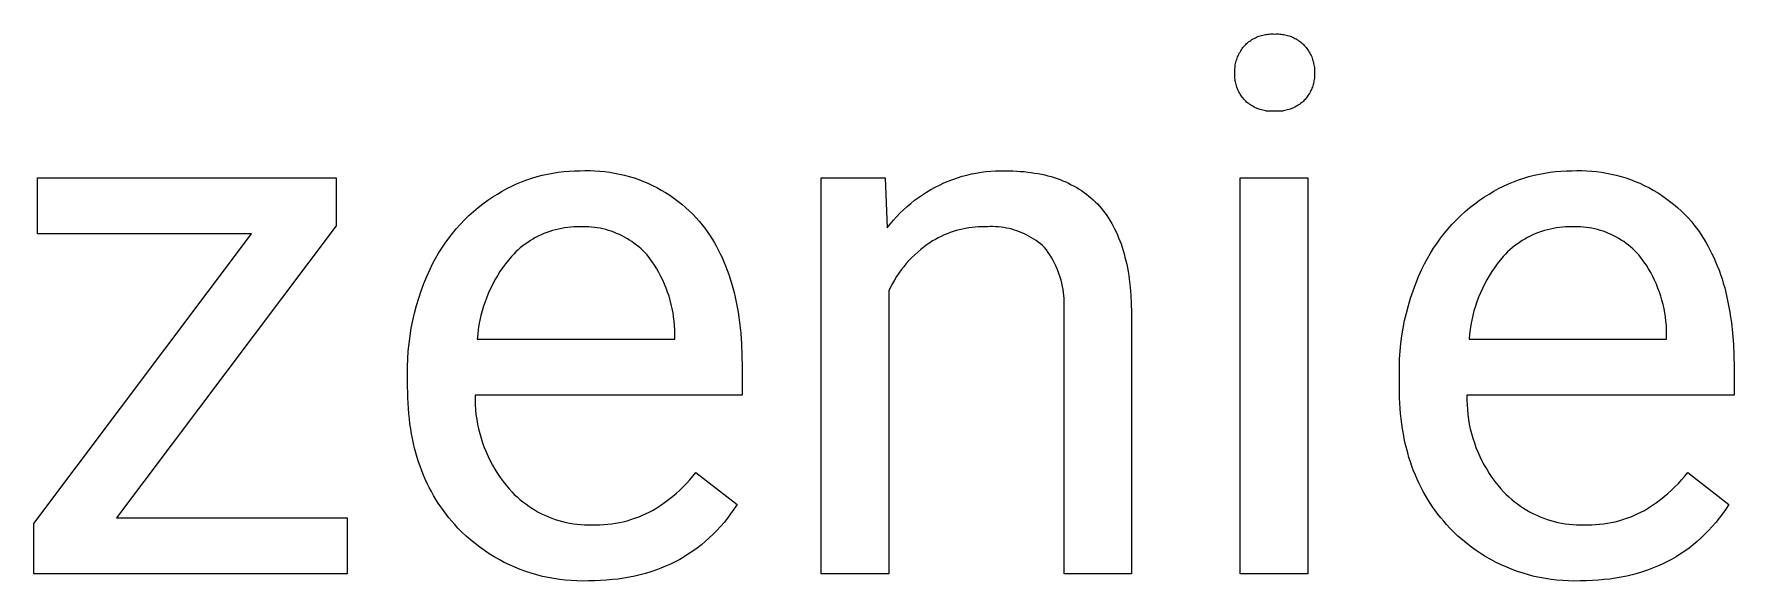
# Model space of a CAD drawing. Header units: millimetres. Extents: x -1656 to 3995, y -637 to 3312.
# Drawn here: x 2263.7 to 2383.7, y -387.8 to -349.2 of the extents above; entities that cross this region are included whole.
import ezdxf

# ---------------------------------------------------------------- set-up
doc = ezdxf.new("R2010")
doc.units = ezdxf.units.MM
doc.header["$MEASUREMENT"] = 0
doc.layers.add('Domyślny', color=7, linetype='Continuous', true_color=0x000000)

msp = doc.modelspace()

# ---------------------------------------------------------------- linework, layer by layer
at = {"layer": 'Domyślny'}
for p, q in [((2350.39, -349.28), (2350.48, -349.26)), ((2350.48, -349.26), (2350.57, -349.24)), ((2350.57, -349.24), (2350.66, -349.22)), ((2350.66, -349.22), (2350.75, -349.21)), ((2350.75, -349.21), (2350.84, -349.2)), ((2350.84, -349.2), (2350.93, -349.19)), ((2350.93, -349.19), (2351.03, -349.18)), ((2351.03, -349.18), (2351.12, -349.18)), ((2351.12, -349.18), (2351.21, -349.18)), ((2351.21, -349.18), (2351.3, -349.19)), ((2351.3, -349.19), (2351.4, -349.18)), ((2351.4, -349.18), (2351.49, -349.18)), ((2351.49, -349.18), (2351.58, -349.18)), ((2351.58, -349.18), (2351.68, -349.19)), ((2351.68, -349.19), (2351.77, -349.2)), ((2351.77, -349.2), (2351.86, -349.21)), ((2351.86, -349.21), (2351.95, -349.22)), ((2351.95, -349.22), (2352.04, -349.24)), ((2352.04, -349.24), (2352.14, -349.26)), ((2352.14, -349.26), (2352.23, -349.28)), ((2348.82, -350.54), (2348.87, -350.46)), ((2348.87, -350.46), (2348.92, -350.37)), ((2348.92, -350.37), (2348.97, -350.29)), ((2348.97, -350.29), (2349.03, -350.21)), ((2349.03, -350.21), (2349.08, -350.14)), ((2349.08, -350.14), (2349.14, -350.06)), ((2349.14, -350.06), (2349.21, -349.99)), ((2349.21, -349.99), (2349.27, -349.92)), ((2349.27, -349.92), (2349.34, -349.86)), ((2349.34, -349.86), (2349.41, -349.8)), ((2349.41, -349.8), (2349.48, -349.74)), ((2349.48, -349.74), (2349.56, -349.68)), ((2349.56, -349.68), (2349.63, -349.63)), ((2349.63, -349.63), (2349.71, -349.58)), ((2349.71, -349.58), (2349.79, -349.53)), ((2349.79, -349.53), (2349.87, -349.49)), ((2349.87, -349.49), (2349.96, -349.45)), ((2349.96, -349.45), (2350.04, -349.41)), ((2350.04, -349.41), (2350.12, -349.37)), ((2350.12, -349.37), (2350.21, -349.34)), ((2350.21, -349.34), (2350.3, -349.31)), ((2350.3, -349.31), (2350.39, -349.28)), ((2352.23, -349.28), (2352.31, -349.31)), ((2352.31, -349.31), (2352.4, -349.34)), ((2352.4, -349.34), (2352.49, -349.37)), ((2352.49, -349.37), (2352.58, -349.41)), ((2352.58, -349.41), (2352.66, -349.45)), ((2352.66, -349.45), (2352.74, -349.49)), ((2352.74, -349.49), (2352.83, -349.53)), ((2352.83, -349.53), (2352.91, -349.58)), ((2352.91, -349.58), (2352.98, -349.63)), ((2352.98, -349.63), (2353.06, -349.68)), ((2353.06, -349.68), (2353.13, -349.74)), ((2353.13, -349.74), (2353.21, -349.8)), ((2353.21, -349.8), (2353.28, -349.86)), ((2353.28, -349.86), (2353.35, -349.92)), ((2353.35, -349.92), (2353.41, -349.99)), ((2353.41, -349.99), (2353.48, -350.06)), ((2353.48, -350.06), (2353.54, -350.13)), ((2353.54, -350.13), (2353.6, -350.21)), ((2353.6, -350.21), (2353.65, -350.29)), ((2353.65, -350.29), (2353.7, -350.37)), ((2353.7, -350.37), (2353.76, -350.46)), ((2353.76, -350.46), (2353.8, -350.54)), ((2348.5, -351.75), (2348.51, -351.65)), ((2348.51, -351.65), (2348.52, -351.55)), ((2348.52, -351.55), (2348.53, -351.46)), ((2348.53, -351.46), (2348.54, -351.36)), ((2348.54, -351.36), (2348.56, -351.27)), ((2348.56, -351.27), (2348.58, -351.17)), ((2348.58, -351.17), (2348.61, -351.08)), ((2348.61, -351.08), (2348.64, -350.99)), ((2348.64, -350.99), (2348.67, -350.9)), ((2348.67, -350.9), (2348.7, -350.8)), ((2348.7, -350.8), (2348.74, -350.72)), ((2348.74, -350.72), (2348.78, -350.63)), ((2348.78, -350.63), (2348.82, -350.54)), ((2353.8, -350.54), (2353.85, -350.63)), ((2353.85, -350.63), (2353.89, -350.71)), ((2353.89, -350.71), (2353.93, -350.8)), ((2353.93, -350.8), (2353.96, -350.89)), ((2353.96, -350.89), (2353.99, -350.98)), ((2353.99, -350.98), (2354.02, -351.08)), ((2354.02, -351.08), (2354.05, -351.17)), ((2354.05, -351.17), (2354.07, -351.26)), ((2354.07, -351.26), (2354.09, -351.36)), ((2354.09, -351.36), (2354.1, -351.46)), ((2354.1, -351.46), (2354.12, -351.55)), ((2354.12, -351.55), (2354.13, -351.65)), ((2354.13, -351.65), (2354.13, -351.74)), ((2348.5, -351.84), (2348.5, -351.75)), ((2348.5, -351.94), (2348.5, -351.84)), ((2348.5, -352.03), (2348.5, -351.94)), ((2348.5, -352.12), (2348.5, -352.03)), ((2348.5, -352.21), (2348.5, -352.12)), ((2348.51, -352.3), (2348.5, -352.21)), ((2348.52, -352.39), (2348.51, -352.3)), ((2348.54, -352.48), (2348.52, -352.39)), ((2348.55, -352.57), (2348.54, -352.48)), ((2348.57, -352.66), (2348.55, -352.57)), ((2348.6, -352.75), (2348.57, -352.66)), ((2348.62, -352.84), (2348.6, -352.75)), ((2348.65, -352.93), (2348.62, -352.84)), ((2354.01, -352.84), (2353.98, -352.93)), ((2354.03, -352.75), (2354.01, -352.84)), ((2354.06, -352.67), (2354.03, -352.75)), ((2354.08, -352.58), (2354.06, -352.67)), ((2354.09, -352.49), (2354.08, -352.58)), ((2354.11, -352.4), (2354.09, -352.49)), ((2354.12, -352.3), (2354.11, -352.4)), ((2354.13, -352.21), (2354.12, -352.3)), ((2354.13, -351.74), (2354.13, -351.84)), ((2354.13, -351.84), (2354.13, -351.94)), ((2354.13, -351.94), (2354.13, -352.03)), ((2354.13, -352.03), (2354.13, -352.12)), ((2354.13, -352.12), (2354.13, -352.21)), ((2348.68, -353.01), (2348.65, -352.93)), ((2348.72, -353.1), (2348.68, -353.01)), ((2348.75, -353.18), (2348.72, -353.1)), ((2348.79, -353.26), (2348.75, -353.18)), ((2348.84, -353.34), (2348.79, -353.26)), ((2348.88, -353.42), (2348.84, -353.34)), ((2348.93, -353.5), (2348.88, -353.42)), ((2348.98, -353.58), (2348.93, -353.5)), ((2349.03, -353.65), (2348.98, -353.58)), ((2349.09, -353.72), (2349.03, -353.65)), ((2349.15, -353.79), (2349.09, -353.72)), ((2349.21, -353.86), (2349.15, -353.79)), ((2349.27, -353.93), (2349.21, -353.86)), ((2349.34, -353.99), (2349.27, -353.93)), ((2349.41, -354.05), (2349.34, -353.99)), ((2349.49, -354.1), (2349.41, -354.05)), ((2353.21, -354.05), (2353.13, -354.1)), ((2353.28, -353.99), (2353.21, -354.05)), ((2353.35, -353.93), (2353.28, -353.99)), ((2353.41, -353.86), (2353.35, -353.93)), ((2353.47, -353.8), (2353.41, -353.86)), ((2353.53, -353.72), (2353.47, -353.8)), ((2353.59, -353.65), (2353.53, -353.72)), ((2353.64, -353.58), (2353.59, -353.65)), ((2353.69, -353.5), (2353.64, -353.58)), ((2353.74, -353.42), (2353.69, -353.5)), ((2353.79, -353.35), (2353.74, -353.42)), ((2353.83, -353.26), (2353.79, -353.35)), ((2353.87, -353.18), (2353.83, -353.26)), ((2353.91, -353.1), (2353.87, -353.18)), ((2353.95, -353.01), (2353.91, -353.1)), ((2353.98, -352.93), (2353.95, -353.01)), ((2349.56, -354.16), (2349.49, -354.1)), ((2349.64, -354.21), (2349.56, -354.16)), ((2349.72, -354.26), (2349.64, -354.21)), ((2349.8, -354.3), (2349.72, -354.26)), ((2349.88, -354.35), (2349.8, -354.3)), ((2349.96, -354.39), (2349.88, -354.35)), ((2350.04, -354.42), (2349.96, -354.39)), ((2350.13, -354.46), (2350.04, -354.42)), ((2350.22, -354.49), (2350.13, -354.46)), ((2350.3, -354.52), (2350.22, -354.49)), ((2350.39, -354.54), (2350.3, -354.52)), ((2350.48, -354.57), (2350.39, -354.54)), ((2350.57, -354.59), (2350.48, -354.57)), ((2350.66, -354.6), (2350.57, -354.59)), ((2350.75, -354.62), (2350.66, -354.6)), ((2350.84, -354.63), (2350.75, -354.62)), ((2350.94, -354.63), (2350.84, -354.63)), ((2351.03, -354.64), (2350.94, -354.63)), ((2351.12, -354.64), (2351.03, -354.64)), ((2351.21, -354.64), (2351.12, -354.64)), ((2351.3, -354.63), (2351.21, -354.64)), ((2351.4, -354.64), (2351.3, -354.63)), ((2351.49, -354.64), (2351.4, -354.64)), ((2351.58, -354.64), (2351.49, -354.64)), ((2351.67, -354.63), (2351.58, -354.64)), ((2351.77, -354.63), (2351.67, -354.63)), ((2351.86, -354.62), (2351.77, -354.63)), ((2351.95, -354.6), (2351.86, -354.62)), ((2352.04, -354.59), (2351.95, -354.6)), ((2352.13, -354.57), (2352.04, -354.59)), ((2352.22, -354.54), (2352.13, -354.57)), ((2352.31, -354.52), (2352.22, -354.54)), ((2352.4, -354.49), (2352.31, -354.52)), ((2352.48, -354.46), (2352.4, -354.49)), ((2352.57, -354.42), (2352.48, -354.46)), ((2352.65, -354.39), (2352.57, -354.42)), ((2352.74, -354.34), (2352.65, -354.39)), ((2352.82, -354.3), (2352.74, -354.34)), ((2352.9, -354.26), (2352.82, -354.3)), ((2352.98, -354.21), (2352.9, -354.26)), ((2353.06, -354.16), (2352.98, -354.21)), ((2353.13, -354.1), (2353.06, -354.16)), ((2301.12, -358.9), (2301.51, -358.86)), ((2301.51, -358.86), (2301.89, -358.84)), ((2301.89, -358.84), (2302.27, -358.84)), ((2302.27, -358.84), (2302.62, -358.83)), ((2302.62, -358.83), (2302.98, -358.82)), ((2302.98, -358.82), (2303.33, -358.84)), ((2303.33, -358.84), (2303.68, -358.86)), ((2303.68, -358.86), (2304.03, -358.89)), ((2330.93, -358.9), (2331.27, -358.87)), ((2331.27, -358.87), (2331.61, -358.85)), ((2331.61, -358.85), (2331.96, -358.84)), ((2331.96, -358.84), (2332.3, -358.84)), ((2332.3, -358.84), (2332.57, -358.84)), ((2332.57, -358.84), (2332.84, -358.85)), ((2332.84, -358.85), (2333.11, -358.86)), ((2333.11, -358.86), (2333.37, -358.88)), ((2371.15, -358.9), (2371.53, -358.86)), ((2371.53, -358.86), (2371.91, -358.84)), ((2371.91, -358.84), (2372.3, -358.84)), ((2372.3, -358.84), (2372.65, -358.83)), ((2372.65, -358.83), (2373, -358.82)), ((2373, -358.82), (2373.35, -358.84)), ((2373.35, -358.84), (2373.7, -358.86)), ((2373.7, -358.86), (2374.05, -358.89)), ((2263.96, -363.29), (2263.96, -359.33)), ((2263.96, -359.33), (2285.06, -359.33)), ((2285.06, -359.33), (2285.06, -362.72)), ((2297.1, -360.1), (2297.45, -359.93)), ((2297.45, -359.93), (2297.8, -359.77)), ((2297.8, -359.77), (2298.15, -359.62)), ((2298.15, -359.62), (2298.51, -359.48)), ((2298.51, -359.48), (2298.87, -359.36)), ((2298.87, -359.36), (2299.24, -359.25)), ((2299.24, -359.25), (2299.61, -359.15)), ((2299.61, -359.15), (2299.99, -359.07)), ((2299.99, -359.07), (2300.36, -359)), ((2300.36, -359), (2300.74, -358.94)), ((2300.74, -358.94), (2301.12, -358.9)), ((2304.03, -358.89), (2304.38, -358.94)), ((2304.38, -358.94), (2304.72, -359)), ((2304.72, -359), (2305.07, -359.07)), ((2305.07, -359.07), (2305.41, -359.15)), ((2305.41, -359.15), (2305.75, -359.24)), ((2305.75, -359.24), (2306.09, -359.34)), ((2306.09, -359.34), (2306.42, -359.46)), ((2306.42, -359.46), (2306.75, -359.59)), ((2306.75, -359.59), (2307.07, -359.72)), ((2307.07, -359.72), (2307.39, -359.87)), ((2307.39, -359.87), (2307.7, -360.03)), ((2307.7, -360.03), (2308.01, -360.2)), ((2319.31, -387.29), (2319.31, -359.33)), ((2319.31, -359.33), (2323.81, -359.33)), ((2323.81, -359.33), (2323.97, -362.87)), ((2327.04, -360.17), (2327.34, -360)), ((2327.34, -360), (2327.65, -359.85)), ((2327.65, -359.85), (2327.96, -359.7)), ((2327.96, -359.7), (2328.27, -359.57)), ((2328.27, -359.57), (2328.59, -359.45)), ((2328.59, -359.45), (2328.92, -359.33)), ((2328.92, -359.33), (2329.25, -359.23)), ((2329.25, -359.23), (2329.58, -359.14)), ((2329.58, -359.14), (2329.91, -359.06)), ((2329.91, -359.06), (2330.25, -359)), ((2330.25, -359), (2330.59, -358.94)), ((2330.59, -358.94), (2330.93, -358.9)), ((2333.37, -358.88), (2333.63, -358.9)), ((2333.63, -358.9), (2333.88, -358.93)), ((2333.88, -358.93), (2334.13, -358.96)), ((2334.13, -358.96), (2334.37, -359)), ((2334.37, -359), (2334.61, -359.04)), ((2334.61, -359.04), (2334.85, -359.08)), ((2334.85, -359.08), (2335.08, -359.13)), ((2335.08, -359.13), (2335.3, -359.19)), ((2335.3, -359.19), (2335.53, -359.25)), ((2335.53, -359.25), (2335.74, -359.32)), ((2335.74, -359.32), (2335.96, -359.39)), ((2335.96, -359.39), (2336.17, -359.46)), ((2336.17, -359.46), (2336.37, -359.54)), ((2336.37, -359.54), (2336.57, -359.63)), ((2336.57, -359.63), (2336.77, -359.72)), ((2336.77, -359.72), (2336.96, -359.82)), ((2336.96, -359.82), (2337.15, -359.92)), ((2337.15, -359.92), (2337.34, -360.02)), ((2337.34, -360.02), (2337.51, -360.13)), ((2348.89, -387.29), (2348.89, -359.33)), ((2348.89, -359.33), (2353.65, -359.33)), ((2353.65, -359.33), (2353.65, -387.29)), ((2367.13, -360.1), (2367.47, -359.93)), ((2367.47, -359.93), (2367.82, -359.77)), ((2367.82, -359.77), (2368.17, -359.62)), ((2368.17, -359.62), (2368.53, -359.48)), ((2368.53, -359.48), (2368.9, -359.36)), ((2368.9, -359.36), (2369.26, -359.25)), ((2369.26, -359.25), (2369.63, -359.15)), ((2369.63, -359.15), (2370.01, -359.07)), ((2370.01, -359.07), (2370.39, -359)), ((2370.39, -359), (2370.77, -358.94)), ((2370.77, -358.94), (2371.15, -358.9)), ((2374.05, -358.89), (2374.4, -358.94)), ((2374.4, -358.94), (2374.75, -359)), ((2374.75, -359), (2375.09, -359.07)), ((2375.09, -359.07), (2375.43, -359.15)), ((2375.43, -359.15), (2375.77, -359.24)), ((2375.77, -359.24), (2376.11, -359.34)), ((2376.11, -359.34), (2376.44, -359.46)), ((2376.44, -359.46), (2376.77, -359.59)), ((2376.77, -359.59), (2377.09, -359.72)), ((2377.09, -359.72), (2377.41, -359.87)), ((2377.41, -359.87), (2377.73, -360.03)), ((2377.73, -360.03), (2378.03, -360.2)), ((2295.08, -361.44), (2295.41, -361.18)), ((2295.41, -361.18), (2295.76, -360.92)), ((2295.76, -360.92), (2296.11, -360.68)), ((2296.11, -360.68), (2296.44, -360.48)), ((2296.44, -360.48), (2296.77, -360.28)), ((2296.77, -360.28), (2297.1, -360.1)), ((2308.01, -360.2), (2308.31, -360.38)), ((2308.31, -360.38), (2308.61, -360.57)), ((2308.61, -360.57), (2308.9, -360.77)), ((2308.9, -360.77), (2309.18, -360.98)), ((2309.18, -360.98), (2309.46, -361.2)), ((2309.46, -361.2), (2309.73, -361.43)), ((2325.36, -361.36), (2325.63, -361.14)), ((2325.63, -361.14), (2325.89, -360.92)), ((2325.89, -360.92), (2326.17, -360.72)), ((2326.17, -360.72), (2326.45, -360.53)), ((2326.45, -360.53), (2326.74, -360.34)), ((2326.74, -360.34), (2327.04, -360.17)), ((2337.51, -360.13), (2337.69, -360.24)), ((2337.69, -360.24), (2337.86, -360.36)), ((2337.86, -360.36), (2338.03, -360.49)), ((2338.03, -360.49), (2338.19, -360.62)), ((2338.19, -360.62), (2338.35, -360.75)), ((2338.35, -360.75), (2338.5, -360.89)), ((2338.5, -360.89), (2338.65, -361.04)), ((2338.65, -361.04), (2338.8, -361.18)), ((2338.8, -361.18), (2338.94, -361.34)), ((2365.1, -361.44), (2365.44, -361.18)), ((2365.44, -361.18), (2365.78, -360.92)), ((2365.78, -360.92), (2366.13, -360.68)), ((2366.13, -360.68), (2366.46, -360.48)), ((2366.46, -360.48), (2366.79, -360.28)), ((2366.79, -360.28), (2367.13, -360.1)), ((2378.03, -360.2), (2378.34, -360.38)), ((2378.34, -360.38), (2378.63, -360.57)), ((2378.63, -360.57), (2378.92, -360.77)), ((2378.92, -360.77), (2379.2, -360.98)), ((2379.2, -360.98), (2379.48, -361.2)), ((2379.48, -361.2), (2379.75, -361.43)), ((2293.83, -362.61), (2294.13, -362.3)), ((2294.13, -362.3), (2294.43, -362)), ((2294.43, -362), (2294.75, -361.72)), ((2294.75, -361.72), (2295.08, -361.44)), ((2309.73, -361.43), (2309.99, -361.66)), ((2309.99, -361.66), (2310.24, -361.91)), ((2310.24, -361.91), (2310.48, -362.16)), ((2310.48, -362.16), (2310.71, -362.43)), ((2310.71, -362.43), (2310.9, -362.65)), ((2324.18, -362.6), (2324.4, -362.33)), ((2324.4, -362.33), (2324.63, -362.08)), ((2324.63, -362.08), (2324.86, -361.83)), ((2324.86, -361.83), (2325.11, -361.59)), ((2325.11, -361.59), (2325.36, -361.36)), ((2338.94, -361.34), (2339.08, -361.5)), ((2339.08, -361.5), (2339.21, -361.66)), ((2339.21, -361.66), (2339.34, -361.83)), ((2339.34, -361.83), (2339.46, -362)), ((2339.46, -362), (2339.58, -362.18)), ((2339.58, -362.18), (2339.7, -362.36)), ((2339.7, -362.36), (2339.81, -362.55)), ((2363.85, -362.61), (2364.15, -362.3)), ((2364.15, -362.3), (2364.46, -362)), ((2364.46, -362), (2364.77, -361.72)), ((2364.77, -361.72), (2365.1, -361.44)), ((2379.75, -361.43), (2380.01, -361.66)), ((2380.01, -361.66), (2380.26, -361.91)), ((2380.26, -361.91), (2380.5, -362.16)), ((2380.5, -362.16), (2380.74, -362.43)), ((2380.74, -362.43), (2380.92, -362.65)), ((2263.72, -383.73), (2279.09, -363.29)), ((2279.09, -363.29), (2263.96, -363.29)), ((2285.06, -362.72), (2269.54, -383.33)), ((2292.75, -363.94), (2293.01, -363.6)), ((2293.01, -363.6), (2293.27, -363.26)), ((2293.27, -363.26), (2293.54, -362.93)), ((2293.54, -362.93), (2293.83, -362.61)), ((2298.95, -363.66), (2298.77, -363.77)), ((2299.14, -363.55), (2298.95, -363.66)), ((2299.33, -363.45), (2299.14, -363.55)), ((2299.53, -363.36), (2299.33, -363.45)), ((2299.73, -363.27), (2299.53, -363.36)), ((2299.93, -363.19), (2299.73, -363.27)), ((2300.14, -363.12), (2299.93, -363.19)), ((2300.34, -363.06), (2300.14, -363.12)), ((2300.55, -363), (2300.34, -363.06)), ((2300.76, -362.95), (2300.55, -363)), ((2300.98, -362.91), (2300.76, -362.95)), ((2301.19, -362.87), (2300.98, -362.91)), ((2301.41, -362.84), (2301.19, -362.87)), ((2301.62, -362.82), (2301.41, -362.84)), ((2301.84, -362.8), (2301.62, -362.82)), ((2302.06, -362.8), (2301.84, -362.8)), ((2302.27, -362.8), (2302.06, -362.8)), ((2302.48, -362.79), (2302.27, -362.8)), ((2302.68, -362.79), (2302.48, -362.79)), ((2302.89, -362.8), (2302.68, -362.79)), ((2303.09, -362.82), (2302.89, -362.8)), ((2303.29, -362.84), (2303.09, -362.82)), ((2303.49, -362.87), (2303.29, -362.84)), ((2303.69, -362.9), (2303.49, -362.87)), ((2303.89, -362.94), (2303.69, -362.9)), ((2304.09, -362.99), (2303.89, -362.94)), ((2304.29, -363.05), (2304.09, -362.99)), ((2304.48, -363.11), (2304.29, -363.05)), ((2304.67, -363.18), (2304.48, -363.11)), ((2304.86, -363.26), (2304.67, -363.18)), ((2305.05, -363.34), (2304.86, -363.26)), ((2305.24, -363.43), (2305.05, -363.34)), ((2305.42, -363.52), (2305.24, -363.43)), ((2305.59, -363.62), (2305.42, -363.52)), ((2305.77, -363.73), (2305.59, -363.62)), ((2310.9, -362.65), (2311.08, -362.89)), ((2311.08, -362.89), (2311.25, -363.12)), ((2311.25, -363.12), (2311.42, -363.37)), ((2311.42, -363.37), (2311.58, -363.62)), ((2311.58, -363.62), (2311.74, -363.88)), ((2323.97, -362.87), (2324.18, -362.6)), ((2327.57, -363.57), (2327.37, -363.68)), ((2327.78, -363.47), (2327.57, -363.57)), ((2327.98, -363.37), (2327.78, -363.47)), ((2328.19, -363.28), (2327.98, -363.37)), ((2328.4, -363.2), (2328.19, -363.28)), ((2328.62, -363.13), (2328.4, -363.2)), ((2328.84, -363.06), (2328.62, -363.13)), ((2329.06, -363), (2328.84, -363.06)), ((2329.28, -362.95), (2329.06, -363)), ((2329.5, -362.91), (2329.28, -362.95)), ((2329.73, -362.87), (2329.5, -362.91)), ((2329.95, -362.84), (2329.73, -362.87)), ((2330.18, -362.82), (2329.95, -362.84)), ((2330.41, -362.8), (2330.18, -362.82)), ((2330.64, -362.8), (2330.41, -362.8)), ((2330.86, -362.8), (2330.64, -362.8)), ((2331.05, -362.79), (2330.86, -362.8)), ((2331.24, -362.78), (2331.05, -362.79)), ((2331.43, -362.78), (2331.24, -362.78)), ((2331.63, -362.79), (2331.43, -362.78)), ((2331.82, -362.8), (2331.63, -362.79)), ((2332.01, -362.82), (2331.82, -362.8)), ((2332.19, -362.85), (2332.01, -362.82)), ((2332.38, -362.88), (2332.19, -362.85)), ((2332.57, -362.92), (2332.38, -362.88)), ((2332.75, -362.97), (2332.57, -362.92)), ((2332.94, -363.02), (2332.75, -362.97)), ((2333.12, -363.08), (2332.94, -363.02)), ((2333.3, -363.14), (2333.12, -363.08)), ((2333.47, -363.22), (2333.3, -363.14)), ((2333.65, -363.29), (2333.47, -363.22)), ((2333.82, -363.38), (2333.65, -363.29)), ((2333.99, -363.47), (2333.82, -363.38)), ((2334.15, -363.56), (2333.99, -363.47)), ((2334.32, -363.66), (2334.15, -363.56)), ((2334.47, -363.77), (2334.32, -363.66)), ((2339.81, -362.55), (2339.92, -362.74)), ((2339.92, -362.74), (2340.02, -362.94)), ((2340.02, -362.94), (2340.12, -363.14)), ((2340.12, -363.14), (2340.21, -363.35)), ((2340.21, -363.35), (2340.3, -363.56)), ((2340.3, -363.56), (2340.39, -363.78)), ((2362.78, -363.94), (2363.03, -363.6)), ((2363.03, -363.6), (2363.29, -363.26)), ((2363.29, -363.26), (2363.57, -362.93)), ((2363.57, -362.93), (2363.85, -362.61)), ((2368.97, -363.66), (2368.79, -363.77)), ((2369.16, -363.55), (2368.97, -363.66)), ((2369.36, -363.45), (2369.16, -363.55)), ((2369.55, -363.36), (2369.36, -363.45)), ((2369.75, -363.27), (2369.55, -363.36)), ((2369.95, -363.19), (2369.75, -363.27)), ((2370.16, -363.12), (2369.95, -363.19)), ((2370.37, -363.06), (2370.16, -363.12)), ((2370.58, -363), (2370.37, -363.06)), ((2370.79, -362.95), (2370.58, -363)), ((2371, -362.91), (2370.79, -362.95)), ((2371.21, -362.87), (2371, -362.91)), ((2371.43, -362.84), (2371.21, -362.87)), ((2371.64, -362.82), (2371.43, -362.84)), ((2371.86, -362.8), (2371.64, -362.82)), ((2372.08, -362.8), (2371.86, -362.8)), ((2372.3, -362.8), (2372.08, -362.8)), ((2372.5, -362.79), (2372.3, -362.8)), ((2372.7, -362.79), (2372.5, -362.79)), ((2372.91, -362.8), (2372.7, -362.79)), ((2373.11, -362.82), (2372.91, -362.8)), ((2373.31, -362.84), (2373.11, -362.82)), ((2373.52, -362.87), (2373.31, -362.84)), ((2373.72, -362.9), (2373.52, -362.87)), ((2373.92, -362.94), (2373.72, -362.9)), ((2374.11, -362.99), (2373.92, -362.94)), ((2374.31, -363.05), (2374.11, -362.99)), ((2374.51, -363.11), (2374.31, -363.05)), ((2374.7, -363.18), (2374.51, -363.11)), ((2374.89, -363.26), (2374.7, -363.18)), ((2375.07, -363.34), (2374.89, -363.26)), ((2375.26, -363.43), (2375.07, -363.34)), ((2375.44, -363.52), (2375.26, -363.43)), ((2375.62, -363.62), (2375.44, -363.52)), ((2375.79, -363.73), (2375.62, -363.62)), ((2380.92, -362.65), (2381.1, -362.89)), ((2381.1, -362.89), (2381.28, -363.12)), ((2381.28, -363.12), (2381.44, -363.37)), ((2381.44, -363.37), (2381.6, -363.62)), ((2381.6, -363.62), (2381.76, -363.88)), ((2292.07, -365.03), (2292.29, -364.66)), ((2292.29, -364.66), (2292.52, -364.3)), ((2292.52, -364.3), (2292.75, -363.94)), ((2297.59, -364.72), (2297.44, -364.88)), ((2297.74, -364.57), (2297.59, -364.72)), ((2297.9, -364.42), (2297.74, -364.57)), ((2298.06, -364.28), (2297.9, -364.42)), ((2298.23, -364.14), (2298.06, -364.28)), ((2298.41, -364.01), (2298.23, -364.14)), ((2298.58, -363.89), (2298.41, -364.01)), ((2298.77, -363.77), (2298.58, -363.89)), ((2305.94, -363.84), (2305.77, -363.73)), ((2306.1, -363.96), (2305.94, -363.84)), ((2306.27, -364.08), (2306.1, -363.96)), ((2306.43, -364.21), (2306.27, -364.08)), ((2306.58, -364.34), (2306.43, -364.21)), ((2306.73, -364.48), (2306.58, -364.34)), ((2306.87, -364.63), (2306.73, -364.48)), ((2307.01, -364.78), (2306.87, -364.63)), ((2307.2, -365.02), (2307.01, -364.78)), ((2311.74, -363.88), (2311.89, -364.14)), ((2311.89, -364.14), (2312.03, -364.41)), ((2312.03, -364.41), (2312.17, -364.69)), ((2312.17, -364.69), (2312.3, -364.97)), ((2325.91, -364.77), (2325.7, -364.97)), ((2326.12, -364.58), (2325.91, -364.77)), ((2326.34, -364.39), (2326.12, -364.58)), ((2326.56, -364.21), (2326.34, -364.39)), ((2326.79, -364.04), (2326.56, -364.21)), ((2326.98, -363.92), (2326.79, -364.04)), ((2327.17, -363.79), (2326.98, -363.92)), ((2327.37, -363.68), (2327.17, -363.79)), ((2334.63, -363.88), (2334.47, -363.77)), ((2334.78, -364), (2334.63, -363.88)), ((2334.93, -364.12), (2334.78, -364)), ((2335.07, -364.25), (2334.93, -364.12)), ((2335.2, -364.42), (2335.07, -364.25)), ((2335.33, -364.6), (2335.2, -364.42)), ((2335.45, -364.78), (2335.33, -364.6)), ((2335.56, -364.97), (2335.45, -364.78)), ((2340.39, -363.78), (2340.47, -364)), ((2340.47, -364), (2340.55, -364.23)), ((2340.55, -364.23), (2340.62, -364.46)), ((2340.62, -364.46), (2340.69, -364.7)), ((2340.69, -364.7), (2340.75, -364.94)), ((2362.1, -365.03), (2362.31, -364.66)), ((2362.31, -364.66), (2362.54, -364.3)), ((2362.54, -364.3), (2362.78, -363.94)), ((2367.61, -364.72), (2367.46, -364.88)), ((2367.76, -364.57), (2367.61, -364.72)), ((2367.92, -364.42), (2367.76, -364.57)), ((2368.09, -364.28), (2367.92, -364.42)), ((2368.25, -364.14), (2368.09, -364.28)), ((2368.43, -364.01), (2368.25, -364.14)), ((2368.61, -363.89), (2368.43, -364.01)), ((2368.79, -363.77), (2368.61, -363.89)), ((2375.96, -363.84), (2375.79, -363.73)), ((2376.13, -363.96), (2375.96, -363.84)), ((2376.29, -364.08), (2376.13, -363.96)), ((2376.45, -364.21), (2376.29, -364.08)), ((2376.6, -364.34), (2376.45, -364.21)), ((2376.75, -364.48), (2376.6, -364.34)), ((2376.89, -364.63), (2376.75, -364.48)), ((2377.03, -364.78), (2376.89, -364.63)), ((2377.22, -365.02), (2377.03, -364.78)), ((2381.76, -363.88), (2381.91, -364.14)), ((2381.91, -364.14), (2382.05, -364.41)), ((2382.05, -364.41), (2382.19, -364.69)), ((2382.19, -364.69), (2382.32, -364.97)), ((2291.46, -366.29), (2291.69, -365.79)), ((2291.69, -365.79), (2291.87, -365.41)), ((2291.87, -365.41), (2292.07, -365.03)), ((2296.62, -365.96), (2296.44, -366.25)), ((2296.81, -365.68), (2296.62, -365.96)), ((2297.01, -365.41), (2296.81, -365.68)), ((2297.22, -365.14), (2297.01, -365.41)), ((2297.44, -364.88), (2297.22, -365.14)), ((2307.37, -365.26), (2307.2, -365.02)), ((2307.54, -365.51), (2307.37, -365.26)), ((2307.7, -365.77), (2307.54, -365.51)), ((2307.85, -366.03), (2307.7, -365.77)), ((2307.99, -366.3), (2307.85, -366.03)), ((2312.3, -364.97), (2312.43, -365.26)), ((2312.43, -365.26), (2312.55, -365.55)), ((2312.55, -365.55), (2312.66, -365.85)), ((2312.66, -365.85), (2312.77, -366.15)), ((2324.95, -365.84), (2324.79, -366.07)), ((2325.13, -365.61), (2324.95, -365.84)), ((2325.31, -365.39), (2325.13, -365.61)), ((2325.5, -365.18), (2325.31, -365.39)), ((2325.7, -364.97), (2325.5, -365.18)), ((2335.67, -365.16), (2335.56, -364.97)), ((2335.77, -365.35), (2335.67, -365.16)), ((2335.86, -365.55), (2335.77, -365.35)), ((2335.95, -365.75), (2335.86, -365.55)), ((2336.03, -365.95), (2335.95, -365.75)), ((2336.11, -366.15), (2336.03, -365.95)), ((2340.75, -364.94), (2340.81, -365.19)), ((2340.81, -365.19), (2340.87, -365.44)), ((2340.87, -365.44), (2340.92, -365.69)), ((2340.92, -365.69), (2340.97, -365.95)), ((2340.97, -365.95), (2341.01, -366.22)), ((2361.48, -366.29), (2361.71, -365.79)), ((2361.71, -365.79), (2361.9, -365.41)), ((2361.9, -365.41), (2362.1, -365.03)), ((2366.65, -365.96), (2366.47, -366.25)), ((2366.84, -365.68), (2366.65, -365.96)), ((2367.03, -365.41), (2366.84, -365.68)), ((2367.24, -365.14), (2367.03, -365.41)), ((2367.46, -364.88), (2367.24, -365.14)), ((2377.39, -365.26), (2377.22, -365.02)), ((2377.56, -365.51), (2377.39, -365.26)), ((2377.72, -365.77), (2377.56, -365.51)), ((2377.87, -366.03), (2377.72, -365.77)), ((2378.01, -366.3), (2377.87, -366.03)), ((2382.32, -364.97), (2382.45, -365.26)), ((2382.45, -365.26), (2382.57, -365.55)), ((2382.57, -365.55), (2382.69, -365.85)), ((2382.69, -365.85), (2382.79, -366.15)), ((2291.06, -367.31), (2291.25, -366.8)), ((2291.25, -366.8), (2291.46, -366.29)), ((2295.96, -367.14), (2295.82, -367.45)), ((2296.11, -366.84), (2295.96, -367.14)), ((2296.27, -366.54), (2296.11, -366.84)), ((2296.44, -366.25), (2296.27, -366.54)), ((2308.12, -366.57), (2307.99, -366.3)), ((2308.24, -366.84), (2308.12, -366.57)), ((2308.36, -367.12), (2308.24, -366.84)), ((2308.46, -367.4), (2308.36, -367.12)), ((2312.77, -366.15), (2312.88, -366.47)), ((2312.88, -366.47), (2312.97, -366.78)), ((2312.97, -366.78), (2313.06, -367.11)), ((2313.06, -367.11), (2313.15, -367.44)), ((2324.19, -367.05), (2324.07, -367.31)), ((2324.33, -366.8), (2324.19, -367.05)), ((2324.47, -366.55), (2324.33, -366.8)), ((2324.62, -366.31), (2324.47, -366.55)), ((2324.79, -366.07), (2324.62, -366.31)), ((2336.18, -366.36), (2336.11, -366.15)), ((2336.24, -366.57), (2336.18, -366.36)), ((2336.29, -366.78), (2336.24, -366.57)), ((2336.34, -367), (2336.29, -366.78)), ((2336.38, -367.21), (2336.34, -367)), ((2336.41, -367.43), (2336.38, -367.21)), ((2341.01, -366.22), (2341.05, -366.49)), ((2341.05, -366.49), (2341.11, -367.05)), ((2341.11, -367.05), (2341.16, -367.62)), ((2361.09, -367.31), (2361.28, -366.8)), ((2361.28, -366.8), (2361.48, -366.29)), ((2365.99, -367.14), (2365.85, -367.45)), ((2366.14, -366.84), (2365.99, -367.14)), ((2366.3, -366.54), (2366.14, -366.84)), ((2366.47, -366.25), (2366.3, -366.54)), ((2378.14, -366.57), (2378.01, -366.3)), ((2378.27, -366.84), (2378.14, -366.57)), ((2378.38, -367.12), (2378.27, -366.84)), ((2378.48, -367.4), (2378.38, -367.12)), ((2382.79, -366.15), (2382.9, -366.47)), ((2382.9, -366.47), (2382.99, -366.78)), ((2382.99, -366.78), (2383.09, -367.11)), ((2383.09, -367.11), (2383.17, -367.44)), ((2290.59, -368.88), (2290.73, -368.35)), ((2290.73, -368.35), (2290.89, -367.83)), ((2290.89, -367.83), (2291.06, -367.31)), ((2295.47, -368.4), (2295.37, -368.72)), ((2295.58, -368.08), (2295.47, -368.4)), ((2295.69, -367.76), (2295.58, -368.08)), ((2295.82, -367.45), (2295.69, -367.76)), ((2308.56, -367.69), (2308.46, -367.4)), ((2308.64, -367.98), (2308.56, -367.69)), ((2308.72, -368.27), (2308.64, -367.98)), ((2308.78, -368.56), (2308.72, -368.27)), ((2313.15, -367.44), (2313.23, -367.77)), ((2313.23, -367.77), (2313.3, -368.11)), ((2313.3, -368.11), (2313.37, -368.46)), ((2313.37, -368.46), (2313.43, -368.82)), ((2324.07, -367.31), (2324.07, -387.29)), ((2336.43, -367.64), (2336.41, -367.43)), ((2336.45, -367.86), (2336.43, -367.64)), ((2336.46, -368.08), (2336.45, -367.86)), ((2336.46, -368.3), (2336.46, -368.08)), ((2336.46, -368.51), (2336.46, -368.3)), ((2341.16, -367.62), (2341.19, -368.22)), ((2341.19, -368.22), (2341.2, -368.83)), ((2360.62, -368.88), (2360.76, -368.35)), ((2360.76, -368.35), (2360.91, -367.83)), ((2360.91, -367.83), (2361.09, -367.31)), ((2365.49, -368.4), (2365.39, -368.72)), ((2365.6, -368.08), (2365.49, -368.4)), ((2365.72, -367.76), (2365.6, -368.08)), ((2365.85, -367.45), (2365.72, -367.76)), ((2378.58, -367.69), (2378.48, -367.4)), ((2378.66, -367.98), (2378.58, -367.69)), ((2378.74, -368.27), (2378.66, -367.98)), ((2378.81, -368.56), (2378.74, -368.27)), ((2383.17, -367.44), (2383.25, -367.77)), ((2383.25, -367.77), (2383.32, -368.11)), ((2383.32, -368.11), (2383.39, -368.46)), ((2383.39, -368.46), (2383.45, -368.82)), ((2290.36, -369.95), (2290.47, -369.41)), ((2290.47, -369.41), (2290.59, -368.88)), ((2295.21, -369.38), (2295.14, -369.71)), ((2295.28, -369.05), (2295.21, -369.38)), ((2295.37, -368.72), (2295.28, -369.05)), ((2308.84, -368.86), (2308.78, -368.56)), ((2308.88, -369.16), (2308.84, -368.86)), ((2308.92, -369.46), (2308.88, -369.16)), ((2308.94, -369.76), (2308.92, -369.46)), ((2313.43, -368.82), (2313.49, -369.18)), ((2313.49, -369.18), (2313.54, -369.54)), ((2313.54, -369.54), (2313.62, -370.29)), ((2336.45, -368.73), (2336.46, -368.51)), ((2336.45, -387.29), (2336.45, -368.73)), ((2341.2, -368.83), (2341.2, -387.29)), ((2360.39, -369.95), (2360.49, -369.41)), ((2360.49, -369.41), (2360.62, -368.88)), ((2365.23, -369.38), (2365.17, -369.71)), ((2365.31, -369.05), (2365.23, -369.38)), ((2365.39, -368.72), (2365.31, -369.05)), ((2378.86, -368.86), (2378.81, -368.56)), ((2378.91, -369.16), (2378.86, -368.86)), ((2378.94, -369.46), (2378.91, -369.16)), ((2378.97, -369.76), (2378.94, -369.46)), ((2383.45, -368.82), (2383.51, -369.18)), ((2383.51, -369.18), (2383.56, -369.54)), ((2383.56, -369.54), (2383.64, -370.29)), ((2290.21, -371.03), (2290.28, -370.49)), ((2290.28, -370.49), (2290.36, -369.95)), ((2295.05, -370.38), (2295.02, -370.72)), ((2295.02, -370.72), (2308.97, -370.72)), ((2295.09, -370.04), (2295.05, -370.38)), ((2295.14, -369.71), (2295.09, -370.04)), ((2308.96, -370.06), (2308.94, -369.76)), ((2308.97, -370.36), (2308.96, -370.06)), ((2308.97, -370.72), (2308.97, -370.36)), ((2313.62, -370.29), (2313.68, -371.07)), ((2360.23, -371.03), (2360.3, -370.49)), ((2360.3, -370.49), (2360.39, -369.95)), ((2365.07, -370.38), (2365.04, -370.72)), ((2365.04, -370.72), (2378.99, -370.72)), ((2365.11, -370.04), (2365.07, -370.38)), ((2365.17, -369.71), (2365.11, -370.04)), ((2378.98, -370.06), (2378.97, -369.76)), ((2378.99, -370.36), (2378.98, -370.06)), ((2378.99, -370.72), (2378.99, -370.36)), ((2383.64, -370.29), (2383.7, -371.07)), ((2290.12, -372.12), (2290.15, -371.57)), ((2290.15, -371.57), (2290.21, -371.03)), ((2313.68, -371.07), (2313.71, -371.87)), ((2313.71, -371.87), (2313.72, -372.69)), ((2360.14, -372.12), (2360.18, -371.57)), ((2360.18, -371.57), (2360.23, -371.03)), ((2383.7, -371.07), (2383.74, -371.87)), ((2383.74, -371.87), (2383.75, -372.69)), ((2290.1, -372.66), (2290.12, -372.12)), ((2290.1, -373.21), (2290.1, -372.66)), ((2290.1, -374.09), (2290.1, -373.21)), ((2313.72, -372.69), (2313.72, -374.67)), ((2360.12, -372.66), (2360.14, -372.12)), ((2360.13, -373.21), (2360.12, -372.66)), ((2360.13, -374.09), (2360.13, -373.21)), ((2383.75, -372.69), (2383.75, -374.67)), ((2290.11, -374.47), (2290.1, -374.09)), ((2360.13, -374.47), (2360.13, -374.09)), ((2290.12, -374.86), (2290.11, -374.47)), ((2290.13, -375.24), (2290.12, -374.86)), ((2290.16, -375.61), (2290.13, -375.24)), ((2290.19, -375.98), (2290.16, -375.61)), ((2313.72, -374.67), (2294.86, -374.67)), ((2294.86, -374.67), (2294.86, -375.02)), ((2294.86, -375.02), (2294.87, -375.36)), ((2294.87, -375.36), (2294.9, -375.7)), ((2360.14, -374.86), (2360.13, -374.47)), ((2360.16, -375.24), (2360.14, -374.86)), ((2360.18, -375.61), (2360.16, -375.24)), ((2360.21, -375.98), (2360.18, -375.61)), ((2383.75, -374.67), (2364.88, -374.67)), ((2364.88, -374.67), (2364.88, -375.02)), ((2364.88, -375.02), (2364.9, -375.36)), ((2364.9, -375.36), (2364.92, -375.7)), ((2290.23, -376.34), (2290.19, -375.98)), ((2290.27, -376.7), (2290.23, -376.34)), ((2290.32, -377.05), (2290.27, -376.7)), ((2294.9, -375.7), (2294.93, -376.05)), ((2294.93, -376.05), (2294.98, -376.39)), ((2294.98, -376.39), (2295.04, -376.72)), ((2295.04, -376.72), (2295.11, -377.06)), ((2360.25, -376.34), (2360.21, -375.98)), ((2360.3, -376.7), (2360.25, -376.34)), ((2360.35, -377.05), (2360.3, -376.7)), ((2364.92, -375.7), (2364.96, -376.05)), ((2364.96, -376.05), (2365, -376.39)), ((2365, -376.39), (2365.06, -376.72)), ((2365.06, -376.72), (2365.13, -377.06)), ((2290.38, -377.4), (2290.32, -377.05)), ((2290.45, -377.74), (2290.38, -377.4)), ((2290.52, -378.08), (2290.45, -377.74)), ((2295.11, -377.06), (2295.19, -377.39)), ((2295.19, -377.39), (2295.29, -377.72)), ((2295.29, -377.72), (2295.4, -378.05)), ((2295.4, -378.05), (2295.51, -378.37)), ((2360.41, -377.4), (2360.35, -377.05)), ((2360.47, -377.74), (2360.41, -377.4)), ((2360.54, -378.08), (2360.47, -377.74)), ((2365.13, -377.06), (2365.22, -377.39)), ((2365.22, -377.39), (2365.31, -377.72)), ((2365.31, -377.72), (2365.42, -378.05)), ((2365.42, -378.05), (2365.53, -378.37)), ((2290.6, -378.42), (2290.52, -378.08)), ((2290.69, -378.75), (2290.6, -378.42)), ((2290.78, -379.07), (2290.69, -378.75)), ((2290.88, -379.39), (2290.78, -379.07)), ((2295.51, -378.37), (2295.64, -378.69)), ((2295.64, -378.69), (2295.78, -379.01)), ((2295.78, -379.01), (2295.93, -379.31)), ((2360.62, -378.42), (2360.54, -378.08)), ((2360.71, -378.75), (2360.62, -378.42)), ((2360.8, -379.07), (2360.71, -378.75)), ((2360.91, -379.39), (2360.8, -379.07)), ((2365.53, -378.37), (2365.66, -378.69)), ((2365.66, -378.69), (2365.8, -379.01)), ((2365.8, -379.01), (2365.95, -379.31)), ((2290.99, -379.7), (2290.88, -379.39)), ((2291.11, -380.01), (2290.99, -379.7)), ((2291.23, -380.32), (2291.11, -380.01)), ((2291.35, -380.61), (2291.23, -380.32)), ((2295.93, -379.31), (2296.09, -379.62)), ((2296.09, -379.62), (2296.26, -379.91)), ((2296.26, -379.91), (2296.45, -380.21)), ((2296.45, -380.21), (2296.64, -380.49)), ((2310.02, -380.65), (2310.24, -380.39)), ((2310.24, -380.39), (2310.46, -380.13)), ((2310.46, -380.13), (2313.36, -382.4)), ((2361.01, -379.7), (2360.91, -379.39)), ((2361.13, -380.01), (2361.01, -379.7)), ((2361.25, -380.32), (2361.13, -380.01)), ((2361.38, -380.61), (2361.25, -380.32)), ((2365.95, -379.31), (2366.11, -379.62)), ((2366.11, -379.62), (2366.29, -379.91)), ((2366.29, -379.91), (2366.47, -380.21)), ((2366.47, -380.21), (2366.66, -380.49)), ((2380.05, -380.65), (2380.27, -380.39)), ((2380.27, -380.39), (2380.48, -380.13)), ((2380.48, -380.13), (2383.39, -382.4)), ((2291.49, -380.91), (2291.35, -380.61)), ((2291.63, -381.2), (2291.49, -380.91)), ((2291.78, -381.48), (2291.63, -381.2)), ((2291.94, -381.76), (2291.78, -381.48)), ((2296.64, -380.49), (2296.84, -380.77)), ((2296.84, -380.77), (2297.05, -381.04)), ((2297.05, -381.04), (2297.27, -381.3)), ((2297.27, -381.3), (2297.45, -381.5)), ((2297.45, -381.5), (2297.63, -381.68)), ((2308.8, -381.84), (2309.06, -381.62)), ((2309.06, -381.62), (2309.31, -381.39)), ((2309.31, -381.39), (2309.56, -381.15)), ((2309.56, -381.15), (2309.79, -380.91)), ((2309.79, -380.91), (2310.02, -380.65)), ((2361.51, -380.91), (2361.38, -380.61)), ((2361.65, -381.2), (2361.51, -380.91)), ((2361.8, -381.48), (2361.65, -381.2)), ((2361.96, -381.76), (2361.8, -381.48)), ((2366.66, -380.49), (2366.86, -380.77)), ((2366.86, -380.77), (2367.07, -381.04)), ((2367.07, -381.04), (2367.29, -381.3)), ((2367.29, -381.3), (2367.47, -381.5)), ((2367.47, -381.5), (2367.66, -381.68)), ((2378.82, -381.84), (2379.08, -381.62)), ((2379.08, -381.62), (2379.33, -381.39)), ((2379.33, -381.39), (2379.58, -381.15)), ((2379.58, -381.15), (2379.82, -380.91)), ((2379.82, -380.91), (2380.05, -380.65)), ((2292.1, -382.04), (2291.94, -381.76)), ((2292.27, -382.31), (2292.1, -382.04)), ((2292.45, -382.57), (2292.27, -382.31)), ((2292.63, -382.83), (2292.45, -382.57)), ((2292.82, -383.09), (2292.63, -382.83)), ((2297.63, -381.68), (2297.83, -381.86)), ((2297.83, -381.86), (2298.02, -382.04)), ((2298.02, -382.04), (2298.23, -382.2)), ((2298.23, -382.2), (2298.44, -382.36)), ((2298.44, -382.36), (2298.65, -382.52)), ((2298.65, -382.52), (2298.87, -382.66)), ((2298.87, -382.66), (2299.1, -382.8)), ((2299.1, -382.8), (2299.33, -382.93)), ((2307.15, -382.94), (2307.4, -382.81)), ((2307.4, -382.81), (2307.69, -382.64)), ((2307.69, -382.64), (2307.97, -382.45)), ((2307.97, -382.45), (2308.25, -382.26)), ((2308.25, -382.26), (2308.53, -382.05)), ((2308.53, -382.05), (2308.8, -381.84)), ((2313.14, -382.73), (2312.91, -383.05)), ((2313.36, -382.4), (2313.14, -382.73)), ((2362.12, -382.04), (2361.96, -381.76)), ((2362.29, -382.31), (2362.12, -382.04)), ((2362.47, -382.57), (2362.29, -382.31)), ((2362.65, -382.83), (2362.47, -382.57)), ((2362.84, -383.09), (2362.65, -382.83)), ((2367.66, -381.68), (2367.85, -381.86)), ((2367.85, -381.86), (2368.05, -382.04)), ((2368.05, -382.04), (2368.25, -382.2)), ((2368.25, -382.2), (2368.46, -382.36)), ((2368.46, -382.36), (2368.67, -382.52)), ((2368.67, -382.52), (2368.89, -382.66)), ((2368.89, -382.66), (2369.12, -382.8)), ((2369.12, -382.8), (2369.35, -382.93)), ((2377.17, -382.94), (2377.42, -382.81)), ((2377.42, -382.81), (2377.71, -382.64)), ((2377.71, -382.64), (2378, -382.45)), ((2378, -382.45), (2378.28, -382.26)), ((2378.28, -382.26), (2378.55, -382.05)), ((2378.55, -382.05), (2378.82, -381.84)), ((2383.17, -382.73), (2382.94, -383.05)), ((2383.39, -382.4), (2383.17, -382.73)), ((2263.72, -387.29), (2263.72, -383.73)), ((2269.54, -383.33), (2285.83, -383.33)), ((2285.83, -383.33), (2285.83, -387.29)), ((2293.02, -383.34), (2292.82, -383.09)), ((2293.22, -383.58), (2293.02, -383.34)), ((2293.44, -383.82), (2293.22, -383.58)), ((2293.65, -384.06), (2293.44, -383.82)), ((2293.94, -384.35), (2293.65, -384.06)), ((2299.33, -382.93), (2299.56, -383.05)), ((2299.56, -383.05), (2299.8, -383.16)), ((2299.8, -383.16), (2300.04, -383.26)), ((2300.04, -383.26), (2300.28, -383.36)), ((2300.28, -383.36), (2300.53, -383.45)), ((2300.53, -383.45), (2300.78, -383.52)), ((2300.78, -383.52), (2301.04, -383.59)), ((2301.04, -383.59), (2301.29, -383.66)), ((2301.29, -383.66), (2301.55, -383.71)), ((2301.55, -383.71), (2301.81, -383.75)), ((2301.81, -383.75), (2302.07, -383.78)), ((2302.07, -383.78), (2302.33, -383.81)), ((2302.33, -383.81), (2302.6, -383.83)), ((2302.6, -383.83), (2302.86, -383.83)), ((2302.86, -383.83), (2303.12, -383.83)), ((2303.12, -383.83), (2303.4, -383.83)), ((2303.4, -383.83), (2303.68, -383.83)), ((2303.68, -383.83), (2303.96, -383.81)), ((2303.96, -383.81), (2304.23, -383.79)), ((2304.23, -383.79), (2304.51, -383.76)), ((2304.51, -383.76), (2304.78, -383.72)), ((2304.78, -383.72), (2305.06, -383.67)), ((2305.06, -383.67), (2305.33, -383.61)), ((2305.33, -383.61), (2305.6, -383.54)), ((2305.6, -383.54), (2305.86, -383.46)), ((2305.86, -383.46), (2306.13, -383.37)), ((2306.13, -383.37), (2306.39, -383.28)), ((2306.39, -383.28), (2306.65, -383.18)), ((2306.65, -383.18), (2306.9, -383.06)), ((2306.9, -383.06), (2307.15, -382.94)), ((2312.19, -383.95), (2311.93, -384.23)), ((2312.44, -383.66), (2312.19, -383.95)), ((2312.68, -383.36), (2312.44, -383.66)), ((2312.91, -383.05), (2312.68, -383.36)), ((2363.04, -383.34), (2362.84, -383.09)), ((2363.25, -383.58), (2363.04, -383.34)), ((2363.46, -383.82), (2363.25, -383.58)), ((2363.68, -384.06), (2363.46, -383.82)), ((2363.96, -384.35), (2363.68, -384.06)), ((2369.35, -382.93), (2369.58, -383.05)), ((2369.58, -383.05), (2369.82, -383.16)), ((2369.82, -383.16), (2370.06, -383.26)), ((2370.06, -383.26), (2370.31, -383.36)), ((2370.31, -383.36), (2370.56, -383.45)), ((2370.56, -383.45), (2370.81, -383.52)), ((2370.81, -383.52), (2371.06, -383.59)), ((2371.06, -383.59), (2371.32, -383.66)), ((2371.32, -383.66), (2371.57, -383.71)), ((2371.57, -383.71), (2371.83, -383.75)), ((2371.83, -383.75), (2372.1, -383.78)), ((2372.1, -383.78), (2372.36, -383.81)), ((2372.36, -383.81), (2372.62, -383.83)), ((2372.62, -383.83), (2372.88, -383.83)), ((2372.88, -383.83), (2373.15, -383.83)), ((2373.15, -383.83), (2373.42, -383.83)), ((2373.42, -383.83), (2373.7, -383.83)), ((2373.7, -383.83), (2373.98, -383.81)), ((2373.98, -383.81), (2374.26, -383.79)), ((2374.26, -383.79), (2374.53, -383.76)), ((2374.53, -383.76), (2374.81, -383.72)), ((2374.81, -383.72), (2375.08, -383.67)), ((2375.08, -383.67), (2375.35, -383.61)), ((2375.35, -383.61), (2375.62, -383.54)), ((2375.62, -383.54), (2375.89, -383.46)), ((2375.89, -383.46), (2376.15, -383.37)), ((2376.15, -383.37), (2376.41, -383.28)), ((2376.41, -383.28), (2376.67, -383.18)), ((2376.67, -383.18), (2376.92, -383.06)), ((2376.92, -383.06), (2377.17, -382.94)), ((2382.21, -383.95), (2381.95, -384.23)), ((2382.46, -383.66), (2382.21, -383.95)), ((2382.7, -383.36), (2382.46, -383.66)), ((2382.94, -383.05), (2382.7, -383.36)), ((2294.24, -384.63), (2293.94, -384.35)), ((2294.55, -384.9), (2294.24, -384.63)), ((2294.86, -385.16), (2294.55, -384.9)), ((2295.19, -385.41), (2294.86, -385.16)), ((2310.84, -385.24), (2310.55, -385.47)), ((2311.12, -385), (2310.84, -385.24)), ((2311.4, -384.75), (2311.12, -385)), ((2311.67, -384.5), (2311.4, -384.75)), ((2311.93, -384.23), (2311.67, -384.5)), ((2364.26, -384.63), (2363.96, -384.35)), ((2364.57, -384.9), (2364.26, -384.63)), ((2364.89, -385.16), (2364.57, -384.9)), ((2365.21, -385.41), (2364.89, -385.16)), ((2380.86, -385.24), (2380.57, -385.47)), ((2381.14, -385), (2380.86, -385.24)), ((2381.42, -384.75), (2381.14, -385)), ((2381.69, -384.5), (2381.42, -384.75)), ((2381.95, -384.23), (2381.69, -384.5)), ((2295.52, -385.65), (2295.19, -385.41)), ((2295.86, -385.88), (2295.52, -385.65)), ((2296.21, -386.09), (2295.86, -385.88)), ((2296.57, -386.29), (2296.21, -386.09)), ((2296.93, -386.49), (2296.57, -386.29)), ((2308.99, -386.44), (2308.66, -386.6)), ((2309.32, -386.27), (2308.99, -386.44)), ((2309.63, -386.08), (2309.32, -386.27)), ((2309.94, -385.89), (2309.63, -386.08)), ((2310.25, -385.68), (2309.94, -385.89)), ((2310.55, -385.47), (2310.25, -385.68)), ((2365.55, -385.65), (2365.21, -385.41)), ((2365.89, -385.88), (2365.55, -385.65)), ((2366.23, -386.09), (2365.89, -385.88)), ((2366.59, -386.29), (2366.23, -386.09)), ((2366.95, -386.49), (2366.59, -386.29)), ((2379.01, -386.44), (2378.68, -386.6)), ((2379.34, -386.27), (2379.01, -386.44)), ((2379.66, -386.08), (2379.34, -386.27)), ((2379.97, -385.89), (2379.66, -386.08)), ((2380.27, -385.68), (2379.97, -385.89)), ((2380.57, -385.47), (2380.27, -385.68)), ((2285.83, -387.29), (2263.72, -387.29)), ((2297.3, -386.66), (2296.93, -386.49)), ((2297.67, -386.83), (2297.3, -386.66)), ((2298.05, -386.98), (2297.67, -386.83)), ((2298.44, -387.13), (2298.05, -386.98)), ((2298.83, -387.25), (2298.44, -387.13)), ((2299.22, -387.37), (2298.83, -387.25)), ((2299.62, -387.47), (2299.22, -387.37)), ((2300.02, -387.56), (2299.62, -387.47)), ((2300.42, -387.63), (2300.02, -387.56)), ((2300.83, -387.69), (2300.42, -387.63)), ((2304.97, -387.66), (2304.56, -387.7)), ((2305.37, -387.6), (2304.97, -387.66)), ((2305.76, -387.53), (2305.37, -387.6)), ((2306.15, -387.45), (2305.76, -387.53)), ((2306.53, -387.36), (2306.15, -387.45)), ((2306.9, -387.26), (2306.53, -387.36)), ((2307.27, -387.15), (2306.9, -387.26)), ((2307.62, -387.03), (2307.27, -387.15)), ((2307.98, -386.9), (2307.62, -387.03)), ((2308.32, -386.76), (2307.98, -386.9)), ((2308.66, -386.6), (2308.32, -386.76)), ((2324.07, -387.29), (2319.31, -387.29)), ((2341.2, -387.29), (2336.45, -387.29)), ((2353.65, -387.29), (2348.89, -387.29)), ((2367.32, -386.66), (2366.95, -386.49)), ((2367.7, -386.83), (2367.32, -386.66)), ((2368.08, -386.98), (2367.7, -386.83)), ((2368.46, -387.13), (2368.08, -386.98)), ((2368.85, -387.25), (2368.46, -387.13)), ((2369.24, -387.37), (2368.85, -387.25)), ((2369.64, -387.47), (2369.24, -387.37)), ((2370.04, -387.56), (2369.64, -387.47)), ((2370.44, -387.63), (2370.04, -387.56)), ((2370.85, -387.69), (2370.44, -387.63)), ((2374.99, -387.66), (2374.59, -387.7)), ((2375.39, -387.6), (2374.99, -387.66)), ((2375.78, -387.53), (2375.39, -387.6)), ((2376.17, -387.45), (2375.78, -387.53)), ((2376.55, -387.36), (2376.17, -387.45)), ((2376.92, -387.26), (2376.55, -387.36)), ((2377.29, -387.15), (2376.92, -387.26)), ((2377.65, -387.03), (2377.29, -387.15)), ((2378, -386.9), (2377.65, -387.03)), ((2378.34, -386.76), (2378, -386.9)), ((2378.68, -386.6), (2378.34, -386.76)), ((2301.23, -387.74), (2300.83, -387.69)), ((2301.64, -387.77), (2301.23, -387.74)), ((2302.05, -387.79), (2301.64, -387.77)), ((2302.46, -387.8), (2302.05, -387.79)), ((2302.87, -387.79), (2302.46, -387.8)), ((2303.3, -387.78), (2302.87, -387.79)), ((2303.73, -387.77), (2303.3, -387.78)), ((2304.15, -387.74), (2303.73, -387.77)), ((2304.56, -387.7), (2304.15, -387.74)), ((2371.25, -387.74), (2370.85, -387.69)), ((2371.66, -387.77), (2371.25, -387.74)), ((2372.07, -387.79), (2371.66, -387.77)), ((2372.48, -387.8), (2372.07, -387.79)), ((2372.89, -387.79), (2372.48, -387.8)), ((2373.32, -387.78), (2372.89, -387.79)), ((2373.75, -387.77), (2373.32, -387.78)), ((2374.17, -387.74), (2373.75, -387.77)), ((2374.59, -387.7), (2374.17, -387.74))]:
    msp.add_line(p, q, dxfattribs=at)

doc.saveas('drawing.dxf')
